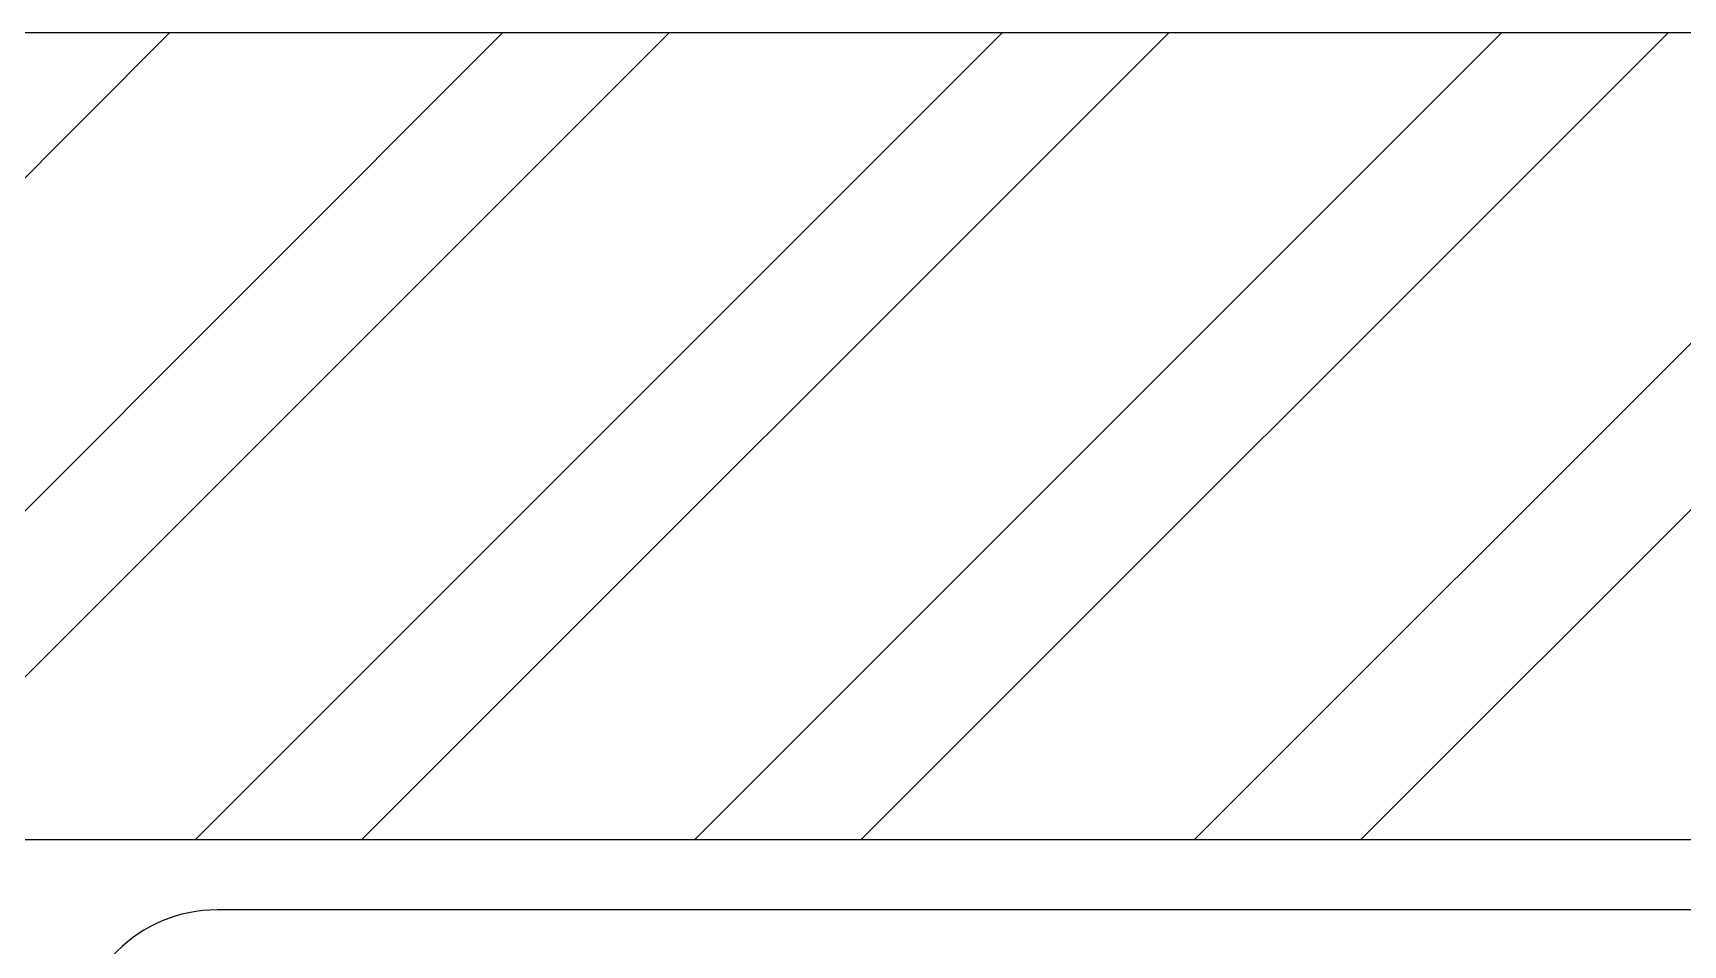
# Model space of a CAD drawing. Header units: feet. Extents: x 3148329 to 3155267, y -6063083 to -6048453.
# Drawn here: x 3150260 to 3150843, y -6048776 to -6048454 of the extents above; entities that cross this region are included whole.
import ezdxf

# ---------------------------------------------------------------- set-up
doc = ezdxf.new("R2010")
doc.units = ezdxf.units.FT
doc.header["$LTSCALE"] = 33
doc.header["$MEASUREMENT"] = 0
doc.layers.add('A-WALL', color=1, linetype='Continuous')
doc.layers.add('PDF_Geometry', color=7, linetype='Continuous')
for name, color, linetype, lineweight in [('LENS-DIM', 252, 'Continuous', 5), ('LENS-FURNITURE', 13, 'Continuous', 9), ('LN-HATCH', 251, 'Continuous', 0)]:
    doc.layers.add(name, color=color, linetype=linetype, lineweight=lineweight)

# ---------------------------------------------------------------- blocks, each defined once
blk = doc.blocks.new('A$C833728e1')
at = {"layer": 'LN-HATCH'}
h = blk.add_hatch(dxfattribs=at)
h.set_pattern_fill('ANSI32', color=256, scale=333, angle=180)
h.set_pattern_definition([(225, (-6260930.089527684, 5280203.047569703), (88.29995930067012, -88.29995930067015), []), (225, (-6260988.95616712, 5280203.047569703), (88.29995930067012, -88.29995930067015), [])])
h.paths.add_polyline_path([(451.8375043282285, 5375.317361555062), (-2898.605064523406, 5375.317361555062), (-2898.605064523406, -6793.621403028257), (-2178.784073029645, -6793.621403028257), (-2178.784073029645, -6677.290843353607), (-2565.710856786929, -6677.290843353607), (-2565.710856786929, 467.9687234135344), (-2565.710856786929, 2676.502928791568), (-2565.710856786929, 2789.756386074238), (-2580.419116056524, 2789.756386074238), (-2580.419116056524, 5090.091657181271), (451.8375043282285, 5090.091657181271)])
at = {"layer": 'A-WALL'}
for p, q in [((4039.498601331375, 5375.317361555062), (-2898.605064523406, 5375.317361555062)), ((-2580.419116056524, 5090.091657181271), (451.8375043282285, 5090.091657181271))]:
    blk.add_line(p, q, dxfattribs=at)
blk = doc.blocks.new('MOROTISED TABLE-TRIAL SET 950x600')
at = {"layer": 'PDF_Geometry', "lineweight": 25}
blk.add_lwpolyline([(415.5923622683621, 2.18279e-11), (550.0003704861738, 2.18279e-11, 0.4142524001247118), (599.9958994225599, 50.00260162355697), (599.9958994225599, 899.9973678589085, 0.4142518501714829), (550.0003704861738, 950.0000000000218), (50.00260613718999, 950.0000000000218, 0.4142929195148918), (4.605390131e-07, 899.9973678589085), (4.605390131e-07, 50.00260162355697, 0.414163635492108), (50.00260613718999, 2.18279e-11), (415.5923622683621, 2.18279e-11)], format="xyb", dxfattribs=at)

msp = doc.modelspace()

# ---------------------------------------------------------------- block references
at = {"layer": 'LENS-DIM', "color": 2}
msp.add_blockref('A$C833728e1', (3151227.120974207, -6053828.823898745), dxfattribs=at)
at = {"layer": 'LENS-FURNITURE', "rotation": 270}
msp.add_blockref('MOROTISED TABLE-TRIAL SET 950x600', (3150274.643809268, -6048763.591109806), dxfattribs=at)

doc.saveas('drawing.dxf')
